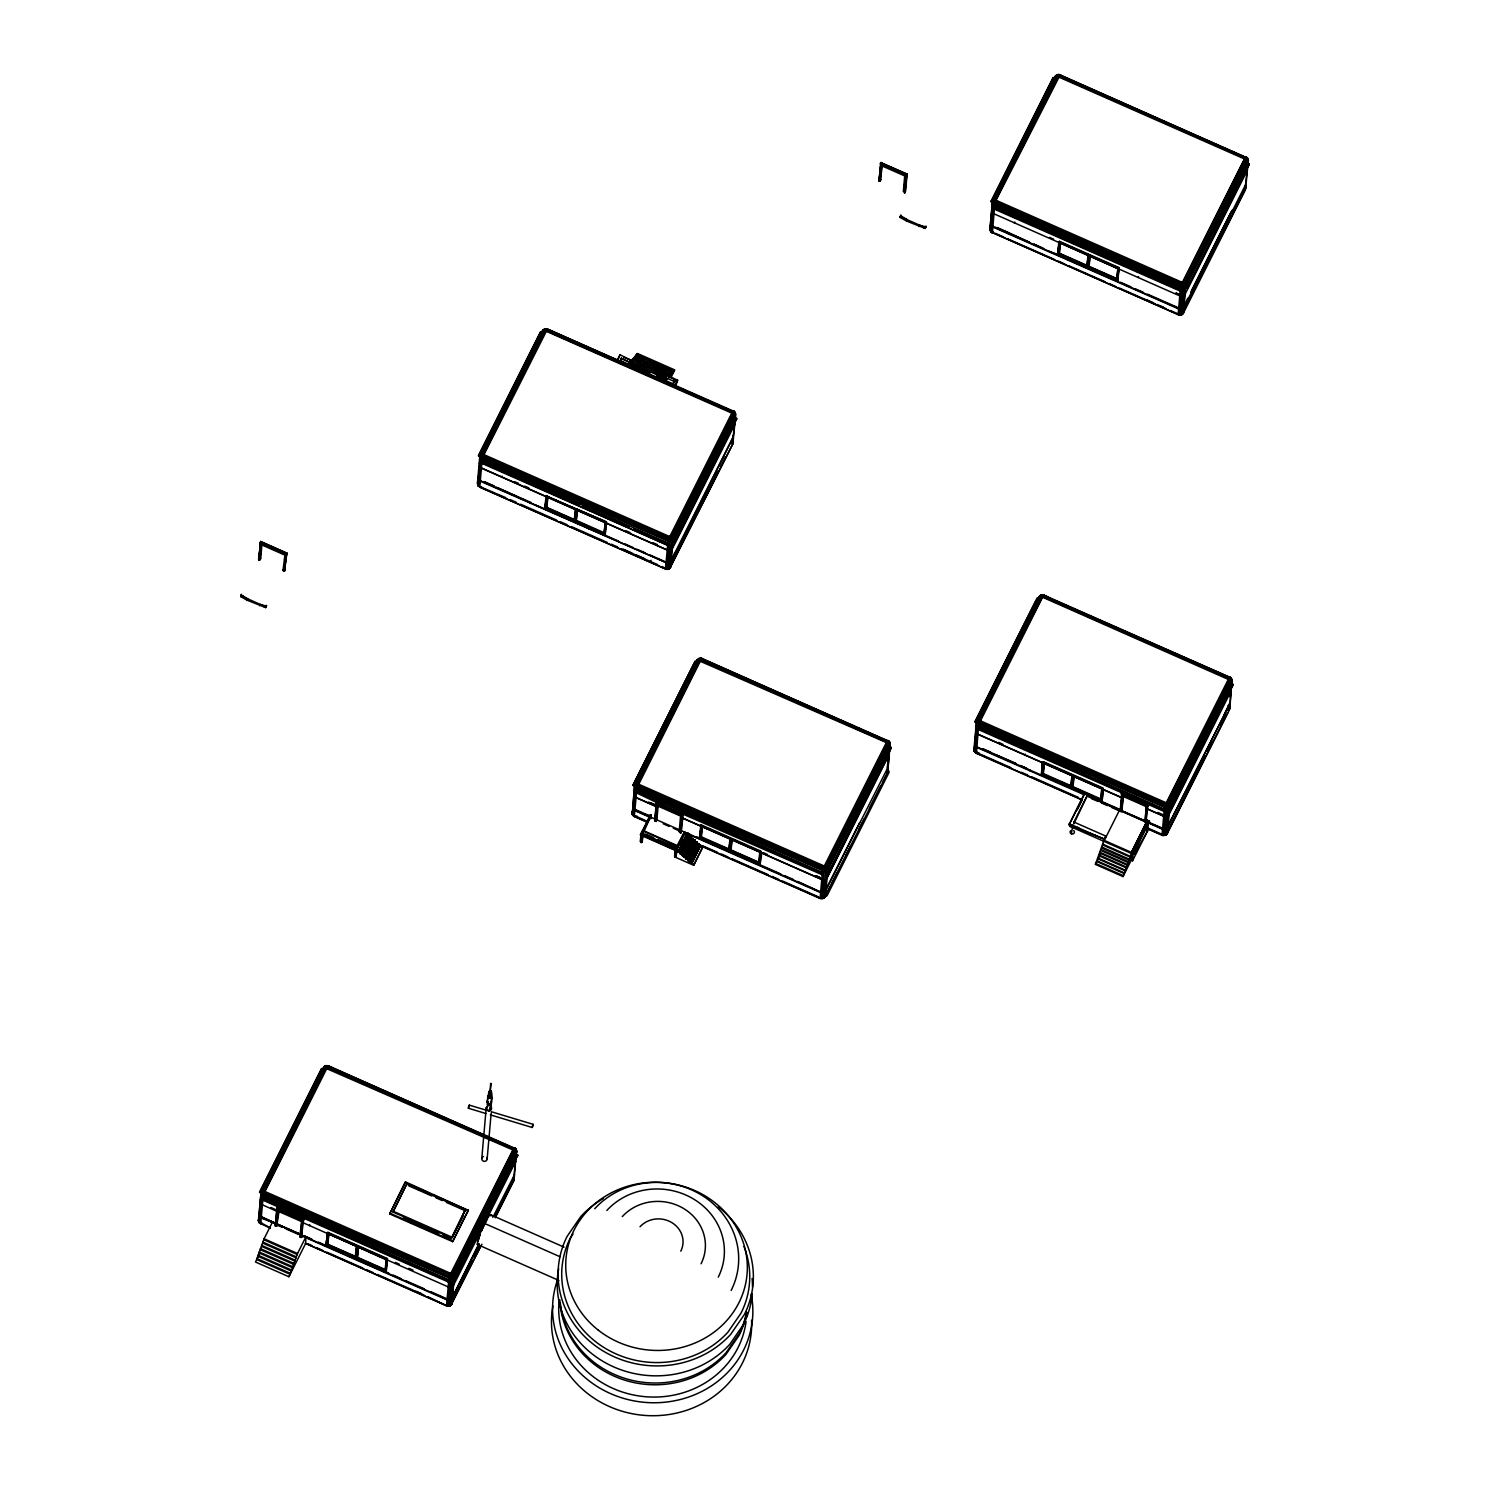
<?xml version="1.0" encoding="UTF-8"?>
<svg xmlns="http://www.w3.org/2000/svg" width="1490" height="1490" viewBox="0 0 1490 1490"><rect width="100%" height="100%" fill="white"/><g stroke="black" fill="none" stroke-linecap="round" stroke-linejoin="round"><path stroke-width="1.5" d="M698.94 843.843L694.806 841.962L694.88 840.192L685.754 858.743L694.992 840.453M690.373 862.189L692.273 863.883M326.925 1245.137L325.863 1245.342L327.912 1232.342L387.381 1258.566L386.189 1271.938L385.407 1270.933M386.413 1259.46L387.381 1258.566M605.182 535.115L544.949 508.667L545.973 495.984L606.374 521.742L605.182 535.115L604.418 534.091M604.549 534.854L606.374 521.742M759.937 852.075C764.91 851.125 755.281 882.285 761.018 851.87L700.579 825.33L701.399 826.186M1058.496 254.119L1057.434 254.324L1058.44 253.207M1100.905 800.279C1101.743 805.196 1105.263 786.199 1101.911 788.806M690.317 834.605L687.616 832.929L678.453 851.014L687.225 833.115L687.263 834.624M678.844 850.865L678.639 852.019L687.821 832.966L678.453 851.908L687.523 834.735M680.856 853.826L680.371 852.336L689.497 835.35M694.88 840.192L686.015 858.687L695.085 841.179L686.368 858.65L695.011 840.248L691.006 838.591L691.099 836.821L682.066 854.589L691.36 837.101M682.737 855.484L680.483 853.304L689.2 835.983L680.073 852.783L689.442 835.275L689.106 836.896L693.278 838.721L684.469 856.974L693.222 839.54M697.003 842.912L687.672 860.456L697.059 842.055L688.063 860.121L683.966 856.657L693.055 839.392L684.469 856.974L686.555 858.873M696.668 841.869L687.505 860.084L689.833 861.257L698.68 843.564L690.224 861.239L698.866 843.657L690.112 862.356L698.885 844.551L690 861.425M700.747 845.351L691.602 863.921L700.617 845.482M261.774 1223.886L260.75 1223.681L263.134 1196.433L264.978 1191.516L326.943 1068.218C328.787 1065.387 324.913 1065.108 328.62 1066.132L328.433 1068.255M695.104 841.217L686.238 858.966L686.406 857.681L684.245 856.713L688.119 859.32L696.892 842.129L696.687 843.657L820.394 898.321L824.007 898.246L887.556 772.956L890.07 742.839C883.682 743.249 891.318 738.705 886.14 742.448L697.301 659.995L634.665 784.038L632.263 814.509L647.759 821.586M701.157 658.17C699.145 658.096 702.293 657.984 700.579 660.61L636.975 787.837L634.293 816.595L647.126 822.219M992.34 232.962L994.705 205.434L996.531 200.498L992.526 201.914L994.705 205.434L1180.508 287.384L1183.6 287.533L1185.891 285.614L1247.987 162.093C1243.014 160.1 1245.975 154.494 1248.341 160.175L1245.603 189.342L1183.358 313.198L1179.112 315.191L1182.334 282.448L1244.318 159.151C1249.253 158.797 1249.197 161.926 1244.187 158.815L1058.645 77.014L1059.185 74.556L1057.174 74.686L1054.957 76.567L992.712 200.405L989.975 229.572C989.714 231.825 995.19 233.483 991.409 232.142L993.923 204.391L1060.172 74.854L1058.161 74.5L1058.515 77.201L1054.957 76.567L993.625 199.679M459.05 1288.03L450.781 1304.476L451.936 1303.862L454.32 1276.613L450.893 1273.242L447.559 1306.209L448.62 1305.985L450.781 1273.466L512.746 1150.168C516.173 1148.157 514.665 1147.021 512.616 1149.833L323.777 1067.38L261.141 1191.423L258.403 1220.571C257.807 1222.973 263.972 1224.203 259.856 1223.141L262.24 1195.911L265.09 1191.292L263.171 1190.789L261.141 1191.423L258.645 1221.539L270.361 1227.853M548.115 330.054L546.588 328.731L734.272 411.482L731.851 413.103L669.774 536.624L666.552 569.366L668.563 569.236L671.04 541.708L669.774 536.624L484.008 454.655L479.836 455.512L477.396 483.747L479.407 485.423M687.914 838.963L679.924 853.342L682.29 855.316L691.155 837.697L682.271 855.539L691.211 837.734L682.569 855.279L680.464 852.373L679.999 853.416L689.423 836.169M680.52 833.059L682.01 814.751L681.079 832.798M905.417 191.595L907.205 174.2L880.851 162.559L880.702 164.477L906.758 175.094L904.672 192.918M1120.163 811.268L1121.635 794.021L1147.207 806.258L1147.822 804.302L1145.996 822.573M1228.282 710.432L1229.511 709.687L1232.025 679.57L1230.535 677.577L1228.356 679.291L1166.26 802.812L1163.038 835.555L1166.093 834.698L1168.477 807.45L1166.26 802.812L980.495 720.843L1042.534 597.341L1044.099 595.199L1044.006 596.82L1044.676 595.46L1053.057 599.967M261.868 545.321L260.694 558.675L258.906 559.83L260.638 541.503L286.881 553.125L284.422 570.949L283.007 570.447L285.167 553.293L284.59 559.961M258.906 559.905L260.34 542.397L260.154 543.422L260.731 542.49L285.745 553.572L284.199 570.949M260.117 1217.088L258.403 1220.571L260.303 1221.763M258.515 1220.962L258.44 1219.602M512.616 1149.833L516.285 1150.466L516.415 1153.111L454.32 1276.613L451.004 1278.737L263.134 1196.433L261.029 1194.291L261.309 1191.069M277.904 1208.129L276.674 1209.601L277.904 1208.129L303.625 1219.639L301.371 1237.426L302.545 1220.087L302.191 1220.98L300.943 1237.445L299.751 1236.942L301.911 1219.788M276.619 1209.414L302.172 1221.092L302.992 1219.193M479.296 484.939L477.452 482.76L479.11 480.246M669.587 537.611L483.114 455.269L545.452 330.426L732.689 412.618L670.798 536.921C667.539 537.667 673.07 536.028 673.331 539.79L669.885 568.286L732.857 443.871L735.762 414.35L731.851 413.103C736.917 411.631 736.749 416.921 731.851 413.103L734.663 412.041L735.408 416.269L673.331 539.79L669.997 541.913L482.127 459.609L480.022 457.467L480.004 455.139M491.141 1083.472L490.117 1091.872L490.62 1083.398M513.063 1180.303C516.751 1172.295 510.101 1183.842 514.031 1180.341L515.745 1159.313M516.285 1150.466L453.91 1275.608L451.917 1277.303L449.198 1277.154L262.035 1194.123L261.719 1190.845L323.777 1067.38M632.393 813.931L631.965 812.218L632.598 814.751M889.958 742.486L889.94 745.726L827.844 869.229L824.529 871.352L636.658 789.048C632.598 787.502 634.665 782.082 638.744 784.224L824.287 866.025L827.285 870.048L824.417 897.744L823.244 897.427L825.46 896.477L827.844 869.229L825.33 866.379L824.287 866.025L823.467 871.315L821.083 898.544L822.107 898.88L823.188 898.396L825.572 871.166L824.305 866.081L886.382 742.56L889.195 741.48L890.07 742.839M641.929 841.999C639.396 834.419 641.426 851.926 642.73 835.071C639.322 835.834 642.097 833.096 642.395 832.947M642.339 833.636L642.6 830.601L676.274 845.985L676.032 848.741M658.263 804.283L656.904 819.872L656.103 821.456L654.818 819.928M642.805 793.965L657.556 800.465L656.066 803.892L654.929 820.99M656.103 803.818L657.351 802.831L683.146 814.527L681.265 831.718M656.196 820.171L655.097 821.102L656.885 804.041M676.441 856.061L674.877 857.048L675.678 855.465M732.056 443.461L733.173 442.958L733.061 435.229M735.278 413.624L672.903 538.765L670.016 540.628L482.462 458.399C478.998 457.113 480.432 451.898 484.082 454.45L547.5 329.011L733.918 412.004L545.843 329.513L544.129 330.668L482.164 453.947L483.207 456.629L669.941 538.691L671.655 537.536L733.62 414.239C730.454 409.005 735.054 415.263 735.222 418.392L736.693 419.025L674.616 542.546L673.145 541.894L735.296 417.591L736.693 419.025M881.503 162.689L880.255 163.695L881.13 162.578L878.914 180.718L880.236 181.314L882.21 166.377M905.939 175.038L880.367 163.975M887.258 772.695L887.183 769.212M887.686 770.088L887.388 773.329M886.14 742.448L889.809 743.082L889.847 745.279L827.769 868.782L824.547 870.831L636.751 788.545C630.382 785.36 643.196 782.269 634.665 784.038M1182.091 282.336L1180.508 287.384L1178.124 314.613C1179.559 315.191 1179.763 313.068 1181.216 314.781L1183.6 287.533L1182.334 282.411L996.773 200.61L996.27 201.504L995.655 199.958L1058.533 76.083L1245.081 158.257L1182.427 283.454L996.27 201.504C997.816 199.287 992.079 198.878 992.396 201.336L990.012 228.585L992.079 232.403L1178.441 314.707L1179.056 313.552M991.856 230.764C989.621 230.633 990.161 227.02 991.688 226.07M990.776 231.732L993.085 204.167L996.531 200.498L993.01 200.666L992.526 201.914M978.26 729.988L976.416 753.363L973.994 750.308L974.832 747.086M974.982 750.923L974.274 748.073L975.242 749.582M976.453 722.874L975.037 721.458L1037.133 597.937L1038.604 598.589L1039.778 596L1232.118 681.098L1169.818 805.96L1166.502 808.083L978.613 725.779C972.374 715.74 984.853 719.931 977.757 729.262L1163.56 811.212L1164.23 809.852L1147.151 802.309L1146.387 804.451L1140.241 802.551L1140.912 801.192M980.699 720.955L980.197 721.868L979.582 720.322L1042.441 596.447L1228.598 678.378L1229.213 679.924L1166.353 803.799L980.197 721.868L980.476 720.825L976.49 721.328L978.725 725.276L1166.521 807.561L1169.725 805.513L1231.802 682.01C1225.674 679.179 1232.081 678.825 1230.535 677.577L1043.987 595.181M1121.765 794.002L1122.38 793.127M1244.634 189.286C1245.64 183.549 1247.335 188.653 1243.535 190.087M1229.883 707.787C1226.94 711.754 1231.988 707.117 1228.43 705.217M1232.025 679.57L1228.356 679.291L1231.783 679.812L1232.118 681.098M356.613 1257.337L386.338 1270.448L386.283 1271.883M605.406 534.817L544.856 508.388M1116.979 279.915L1117.854 280.865L1117.91 279.431L1088.166 266.319M545.936 496.114L546.849 496.934M691.397 837.026L682.364 854.422L680.017 852.522L680.707 853.528L689.311 836.058L680.055 853.658L684.618 845.445M688.399 860.587L696.985 842.874M690.224 862.319L691.882 863.101M688.361 860.121L690.112 862.356L698.903 844.588M685.326 833.525L689.311 835.387L680.353 853.807L689.386 835.238L680.334 853.23M689.181 836.076L691.155 836.952L681.824 854.981L684.543 856.173L680.688 853.9M680.371 853.863L682.364 854.068L682.364 855.539L691.248 838.702M693.111 838.572L684.506 856.229L682.122 855.465L684.376 856.34L692.887 838.479L692.906 840.267L696.836 842.018M686.238 858.24L692.049 863.548M686.033 858.743L685.698 857.588L688.343 859.488L686.126 858.37M688.324 859.376L687.71 860.475L696.836 842.763L687.952 860.438L687.598 859.264L690.187 861.034M676.982 850.12L675.994 857.495L693.688 865.299L702.442 847.885L700.486 847.028L700.617 845.389L691.77 862.989L689.926 861.611L698.736 844.439L689.926 861.909L689.479 861.015L689.833 862.244L698.847 844.513M680.464 853.696L680.315 852.932M695.178 840.397L686.071 857.905L684.115 856.247M689.833 862.244L689.479 861.09M690 862.095L689.851 860.81L689.963 862.244M687.225 833.115L678.9 850.753M678.602 851.498L687.356 834.326L678.062 851.554L680.762 852.746L677.987 851.74L680.651 852.913M682.308 855.521L691.286 836.914M693.055 839.392L683.985 857.141L693.222 838.646M691.863 863.902L692.031 862.71L689.46 862.021M694.768 840.174L686.052 857.979L684.692 857.141M690 861.816L698.81 843.619M240.672 596.559L241.417 594.417L240.672 596.559L247.042 600.191L265.742 607.622L266.505 605.48L265.742 607.622M258.589 559.663L260.787 541.522M259.912 560.259L261.272 544.688L284.367 554.876M284.422 570.949L286.248 552.697L284.813 570.838M286.881 553.125L283.994 570.894M262.072 1190.696L323.106 1069.243L321.635 1068.591L259.558 1192.093L260.955 1193.527M259.204 1222.75L261.514 1195.166L264.978 1191.516L450.762 1273.41L453.761 1277.433L451.377 1304.681L448.956 1304.365M261.402 1200.214L260.415 1199.785M259.297 1212.506L261.234 1218.038L272.316 1222.377L264.084 1238.786L256.634 1259.534L290.066 1274.267L288.911 1276.744L255.479 1261.993L259.521 1253.947M262.259 1199.916L263.004 1197.774L448.825 1279.724L448.062 1281.866L262.259 1199.916L262.948 1198.556M261.476 1217.572L300.328 1234.372L276.879 1224.389M275.184 1225.786L277.047 1209.005M275.482 1226.307L276.805 1208.912M275.669 1226.326L277.717 1208.055M277.382 1207.403L278.146 1205.261L277.382 1207.403L283.771 1211.035M275.706 1225.804L276.693 1226.251L278.015 1211.184L301.11 1221.372M270.957 1207.477L279.04 1211.202L276.693 1226.251M290.066 1274.267L297.516 1253.537L305.767 1237.128L305.785 1243.182L288.911 1276.744M300.961 1230.666L301.706 1222.135M302.47 1218.466L303.215 1216.324L302.47 1218.466L296.324 1216.566L296.994 1215.207M301.166 1237.464L302.545 1220.105L301.706 1237.203M260.526 1190.827L321.635 1068.591M323.106 1069.243L324.969 1066.076L327.055 1067.995L328.601 1065.853L514.925 1148.846M309.752 1224.743L309.305 1225.655M327.409 1232.64L326.18 1245.584L327.279 1232.621L387.456 1259.162M326.478 1245.528L327.912 1232.342M326.85 1245.249L327.949 1233.459L386.692 1259.925M327.893 1244.243L328.862 1233.18L327.428 1245.156L327.893 1244.243L355.663 1256.48L355.197 1257.392L356.613 1245.435L355.663 1256.48M357.563 1257.355L358.55 1246.255L357.116 1258.268L357.563 1257.355L385.444 1269.648L384.997 1270.56L386.413 1258.547L385.556 1271.678M389.691 1213.922L405.466 1181.868L468.344 1210.439L452.643 1241.691L389.691 1213.922L405.466 1181.868M385.798 1271.901L386.841 1259.907M386.059 1271.976L387.288 1259.031M446.367 1202.393L465.159 1210.699L451.507 1237.836L393.025 1212.041L406.733 1184.084L465.234 1209.88L452.42 1236.719M406.733 1184.084L393.025 1212.041M479.966 456.704L478.551 455.269L540.646 331.749L542.118 332.4L480.022 455.921L482.015 460.931L667.818 542.882L667.054 545.023L481.251 463.073L482.015 460.931M477.731 485.051L480.73 454.003M505.892 497.716L478.197 485.908L480.506 458.343L484.082 454.45L482.127 459.609L479.78 487.137L665.676 569.106L668.563 569.236M479.78 487.137L666.589 569.385L665.546 568.789L667.93 541.559L669.532 536.512M481.81 487.211L480.749 487.156M502.186 476.204L501.739 477.098M465.234 1209.88L451.451 1238.656L443.089 1234.968M428.17 1296.877L447.596 1306.209L446.553 1305.631L448.937 1278.383L450.539 1273.354M448.639 1286L448.192 1286.913L303.438 1222.899M452.643 1241.691L468.419 1209.619M448.416 1305.985L449.663 1305.78L452.047 1278.55L450.781 1273.466L452.979 1278.103L450.595 1305.333L449.161 1305.836L450.595 1305.333M455.623 1279.389L454.208 1277.954L516.285 1154.433L517.775 1155.085L455.623 1279.389L454.133 1278.737L457.244 1272.553M478.476 456.052L540.646 331.749M546.495 329.011L546.048 331.153L543.291 329.812L542.043 333.183L540.572 332.531M481.792 1158.419L486.206 1107.927M488.459 1101.631L486.653 1109.808L489.111 1110.888L491.085 1106.977L491.905 1097.404L488.217 1095.783L487.044 1102.656L490.732 1104.295L490.918 1102.712M489.446 1090.997C489.223 1108.448 486.355 1087.607 491.309 1091.127C494.606 1104.667 483.486 1093.902 491.905 1097.404L490.732 1104.295M489.167 1098.13L491.309 1091.127M489.111 1110.888L491.57 1101.445M490.955 1092.487L491.216 1098.763L487.528 1097.124L488.627 1097.199M487.118 1159.35L491.16 1113.049M545.061 508.723L546.271 495.798M546.402 495.798L545.079 509.245M545.601 508.611L546.904 495.5M545.843 508.425L546.718 499.131M546.886 507.401L547.854 496.356L546.439 508.314L546.886 507.401L574.656 519.656L575.624 508.593L574.19 520.55M484.548 1224.221L484.623 1223.476A16.371 2.142 -66.2 0 1 490.862 1214.853L564.077 1247.149M515.279 1148.324L514.236 1147.747L514.311 1149.423L515 1148.064M514.851 1162.982L515.242 1158.438M472.758 1241.673L516.229 1155.216L516.322 1152.664L512.821 1149.963L515.968 1149.032L516.546 1150.224L512.858 1149.945L516.732 1152.161M513.435 1180.955L516.657 1150.802M577.543 509.412L576.109 521.425L577.543 509.412L605.424 521.705L603.99 533.718L605.424 521.705M618.257 359.109L620.026 354.806L630.81 360.096L629.674 362.349L621.311 358.662M604.791 535.059L605.834 523.083M605.052 535.134L606.281 522.208M629.674 362.349L621.349 358.14L621.107 360.934L628.743 364.305L629.73 360.431M623.639 357.339L630.81 360.096M628.743 364.305L628.948 362.033M665.918 377.063L630.587 361.493L630.493 362.517L631.63 360.245L666.961 375.834M631.63 360.245L631.536 361.269L632.673 359.015L670.09 375.499L669.997 376.523L671.133 374.269L633.734 357.768L632.598 360.04L632.673 359.015M639.862 361.548L633.734 357.768M673.219 371.792L672.083 374.046L672.176 373.022L634.777 356.538L634.684 357.563L635.82 355.291L673.219 371.792L673.126 372.817M644.053 359.984L635.727 356.315L635.82 355.291M636.863 354.061L674.225 371.085L636.863 354.061L635.727 356.315M665.658 377.678L666.794 375.424L665.658 377.678L674.02 381.365L673.778 384.178L666.142 380.807L666.403 376.616M634.479 786.143L633.082 784.708L695.159 661.206L696.65 661.858L634.554 785.36L633.082 784.708M669.029 376.747L668.954 377.771L670.09 375.499M632.263 814.509L634.833 783.684M634.032 816.017L632.654 815.03L635.038 787.782L638.502 784.131L638.223 785.137L824.64 867.012L887.407 742.542L700.486 659.716L637.627 783.591L638.223 785.137L638.744 784.224M654.408 367.956L671.04 375.294L671.133 374.269M656.811 802.607L635.783 792.531L636.547 790.389L822.35 872.339L821.586 874.481L681.899 813.67L682.569 812.311M636.36 796.666L635.913 797.578L656.271 806.556L635.913 797.429M637.385 816.352L635.299 816.501M675.827 384.513L677.615 380.192L663.758 373.785M675.957 387.214L676.832 380.378M640.439 835.015L650.627 814.658L640.439 835.015L676.572 850.939M640.29 841.496L641.054 833.748M640.607 841.925L641.259 833.581M640.849 842.074L641.519 833.469M641.11 842.148L641.706 835.406M667.054 545.023L481.326 462.291M641.389 842.167L641.985 835.406M642.358 833.208L642.562 830.731M641.668 842.111L642.264 835.35M642.916 833.73L642.861 831.271M667.632 549.158L667.185 550.071L606.244 523.195M642.283 841.608L642.916 834.083M667.315 568.621L669.774 536.624L671.971 541.261L669.587 568.51L668.395 569.255M670.239 568.174L672.754 540.609L669.774 536.624M649.286 817.433C652.955 819.463 647.293 816.799 650.627 814.658M674.616 542.546L736.768 418.243M651.354 814.974L643.326 832.891M654.632 820.487L656.829 802.682M656.103 821.456L657.462 805.867L680.558 816.054L679.198 831.644L680.185 832.072M674.523 856.433L675.752 848.872L675.1 857.178M674.709 856.88L675.529 848.983L684.301 831.96L687.151 833.171M676.646 850.492L675.343 857.253L675.193 849.337M675.603 857.271L675.92 850.622M643.475 830.656L676.628 845.277L676.423 847.624L657.854 839.447M680.781 821.158L681.172 816.706M678.49 851.498L640.495 834.4M680.315 833.04L681.936 814.769L680.725 833.022M682.42 815.719L682.42 814.192M695.159 661.206L633.008 785.509M696.575 662.64L696.91 660.182M684.171 857.141L684.078 855.912M693.688 865.299L702.516 847.177L700.617 846.134M733.844 426.14L734.253 421.596M734.943 420.199L732.465 444.057M696.836 836.933L759.583 864.591L760.906 851.181L701.436 824.957L699.481 838.125L700.449 837.753M700.803 825.236L699.499 837.604M700.002 838.144L701.082 825.311M701.436 824.957L700.263 837.976L759.937 864.256L700.17 837.287L728.014 849.021M701.418 836.859L702.386 825.795L700.952 837.771L701.418 836.859L729.187 849.095L728.722 850.008L730.156 838.05L729.187 849.095M731.087 849.971L732.074 838.87L730.64 850.883L731.087 849.971L758.969 862.263L758.522 863.176L759.937 851.163L759.453 864.572M759.192 864.423L760.105 852.522M879.063 180.867L880.851 162.559M879.249 180.979L880.702 164.477M880.236 181.314L881.614 165.744L904.709 175.932L903.35 191.502L904.337 191.949M821.307 898.042L820.096 898.526L822.461 870.998L824.063 865.969M797.727 881.428L820.804 892.138L687.598 833.413M824.007 898.246L826.503 870.719L824.305 866.081L821.847 898.079M829.744 867.236L827.658 871.352L829.148 872.004L891.299 747.701L888.506 743.696M900.09 217.372L900.835 215.231L900.09 217.372L906.479 221.004L925.16 228.436L925.923 226.294L925.16 228.436M904.337 187.703L905.119 178.8M904.467 192.918L905.995 175.448L907.28 174.293L880.739 162.671M905.231 192.657L906.386 175.671M887.388 766.94L887.984 760.124M888.971 748.781L889.493 741.648M829.148 872.004L891.299 747.701M992.526 202.528L991.129 201.094L1053.207 77.573L1054.678 78.225M992.955 209.364L991.986 208.768M993.83 208.898L994.575 206.756L1180.378 288.706L1179.633 290.848L993.83 208.898L994.519 207.538M993.327 232.868L992.321 232.57L1178.441 314.707M1007.296 233.409L1008.674 232.663L1029.739 242.423L996.959 227.765M1014.765 222.029L1014.299 222.923M975.13 751.612L973.901 749.936L976.49 721.328M974.218 751.239L976.807 720.415M976.937 751.686L974.628 751.761L977.012 724.513L980.457 720.862L976.285 722.687M975.894 751.593L975.615 752.878L977.719 725.257L980.457 720.862L976.509 723.637M977.757 729.262L978.502 727.12L1164.305 809.07L1163.56 811.212M979.34 753.195L977.254 753.232M991.055 201.876L1053.207 77.573M1057.527 254.492L1059.483 241.324L1118.953 267.567L1117.761 280.94L1057.434 254.324M1057.751 254.567L1058.85 241.622L1119.046 268.256L1117.984 268.461M1057.9 254.548L1059.111 241.678M1058.31 254.343L1059.483 241.324M1059.465 253.226L1060.433 242.181L1058.999 254.138L1059.465 253.226L1087.216 265.481L1088.184 254.417L1086.769 266.375M1025.25 754.089L1024.785 755.002M1041.547 774.912L1043.391 761.688L1102.879 787.912L1101.855 801.117L1042.125 774.018L1041.547 774.912L1042.646 762.005L1102.973 788.601M1041.678 774.93L1042.758 761.967M1041.957 774.875L1043.391 761.688M1043.373 773.589L1044.341 762.526L1042.926 774.502L1043.373 773.589L1071.142 785.845L1070.695 786.739L1072.111 774.781L1071.142 785.845M1089.134 266.338L1090.103 255.237L1088.687 267.25L1089.134 266.338L1117.016 278.649L1116.569 279.543L1117.984 267.529L1116.96 280.362M1131.208 860.196L1132.549 860.792L1133.331 851.833L1132.027 851.256L1131.208 860.289L1123.013 876.567L1095.429 864.405L1104.407 839.075L1069.056 824.845L1084.832 792.587M1117.221 280.791L1118.04 268.852M1073.061 786.701L1074.029 775.601L1072.614 787.614L1073.061 786.701L1100.942 798.994L1100.477 799.907L1101.911 787.893L1101.035 801.024M1117.5 280.94L1118.692 268.796M1123.013 876.567L1131.785 853.64L1069.969 826.373L1070.137 824.492L1072.595 825.572M1071.347 833.841L1072.837 825.441M1073.936 822.052L1073.768 823.914L1088.035 793.984L1073.936 822.052L1105.71 836.058L1105.543 837.92M1078.388 828.962L1104.407 839.075M1078.779 827.769L1074.644 826.484M1138.528 276.6L1138.062 277.512M1101.278 801.247L1102.47 789.216L977.868 734.309M1104.071 839.764L1105.71 836.058M1121.299 793.388L1122.063 791.246L1121.299 793.388L1127.688 797.02M1120.312 811.417L1122.305 794.114L1120.499 811.435M1121.43 804.153L1120.797 811.491L1111.503 807.394M1122.119 795.362L1121.914 797.671L977.887 734.16M1121.486 811.864L1123.106 795.79L1122.883 798.268M1123.441 796.927L1121.728 811.38L1128.843 814.471M1178.571 309.529L1178.888 308.002L1147.598 294.201M1176.094 293.008L1180.21 294.983L1176.038 293.158M1131.655 851.926L1147.393 820.189L1149.423 821.623L1133.741 852.839L1131.692 851.945L1147.337 820.711L1149.423 821.623M1179.782 313.701L1180.08 315.247L1182.334 282.448L1185.332 286.434L1182.948 313.682L1179.354 314.427L1170.283 310.516M1133.741 852.839L1149.479 821.12M1180.322 313.533L1182.054 314.632L1184.55 287.086L1182.334 282.448M1184.159 293.698L1185.146 294.126L1247.242 170.456M1188.815 281.554L1185.705 287.719L1187.176 288.371L1249.328 164.068L1247.856 163.416L1185.779 286.937L1187.251 287.589M1144.581 822.052L1146.741 804.898M1120.89 810.411L1162.815 828.365L1162.554 829.297L1087.495 795.679M1157.954 812.46L1164.137 815.198L1163.671 816.259L1145.978 808.455L1146.201 805.978L1147.132 806.034L1145.773 822.554M1145.587 818.252L1146.555 807.133M1146.89 823.597L1147.095 821.214L1149.181 822.126M1147.188 822.554L1147.393 820.189M1147.449 827.62L1146.294 830.247L1147.654 830.843L1148.436 821.81L1144.935 830.079M1164.435 833.711L1166.856 834.028L1169.24 806.798L1166.242 802.756L1167.527 807.897L1164.901 835.424L1167.434 833.208L1169.818 805.96L1166.372 802.589L1164.118 835.331L1163.075 835.555L1162.032 834.977L1164.416 807.729L1166.018 802.7M1169.631 808.083L1171.103 808.735L1233.254 684.432L1231.783 683.78L1169.706 807.301L1171.177 807.952M1246.497 157.828L1060.061 74.835M1246.422 171.965L1246.813 167.42M1247.316 168.296L1245.007 189.956L1181.384 314.52M1187.176 288.371L1249.328 164.068M1228.114 679.179L1229.734 677.112L1230.423 678.192M1229.939 696.854L1230.535 690.056M1167.471 826.82L1230.051 703.522L1167.434 827.341L1171.624 818.587M1228.356 710.302L1229.827 708.756L1231.932 679.216M1171.103 808.735L1233.254 684.432M683.891 856.154L692.887 838.479M696.724 841.869L688.007 859.153M691.397 862.654L689.609 862.114L689.87 860.773M447 1300.546L447.112 1299.429M665.993 563.704L666.309 562.177L649.621 554.82M1162.479 829.893L1162.591 828.775L1145.81 821.381M285.726 554.019L286.508 554.243M681.824 815.831L656.233 804.097L681.619 815.775L682.625 813.987M675.343 857.253L676.181 850.641M485.926 1113.533L468.326 1108.225L468.735 1106.437L469.257 1105.096L486.913 1110.404M469.294 1105.207L468.419 1108.132M450.595 1274.434L264.121 1192.093L326.459 1067.268L513.696 1149.46L451.805 1273.764L450.595 1274.434L450.762 1273.41M1182.166 283.435L1182.445 282.225L1185.891 285.614L1183.507 312.844L1182.352 313.459L1187.511 303.178M1166.093 803.781L1166.242 802.756M688.101 860.531L689.497 860.959M1164.118 835.331L1165.143 835.126M478.048 1241.654L478.402 1239.773A14.36 1.881 -66.2 0 1 480.153 1234.297A14.267 1.863 -66.2 0 0 478.402 1239.773M656.382 804.507L682.234 815.701M824.119 867.05L824.305 866.081M684.152 857.067L692.98 839.447M1044.099 595.199C1042.05 595.553 1042.497 598.44 1038.884 596.913L976.639 720.769M1146.294 830.247L1147.356 826.112M259.912 542.826L260.303 542.509M261.16 541.634L260.415 543.291L285.633 554.653M1121.504 794.245L1147.673 805.494M682.122 854.906L691.155 837.697M824.119 897.949L823.188 898.396M544.521 329.141L546.048 331.153C547.407 326.366 543.366 330.538 544.763 328.862M700.281 658.412C697.19 659.195 704.081 660.424 701.026 658.45M1042.236 595.143C1043.056 595.05 1040.597 594.063 1042.534 597.341L1043.168 596.596L1042.776 597.453M327.502 1065.834L328.62 1066.132M732.652 439.755L732.857 443.871L669.774 567.634L718.348 470.989M1229.157 705.943L1228.952 710.246M532.582 1125.676L533.122 1124.335L491.309 1111.726M532.731 1126.142L532.209 1127.483L490.34 1114.855M700.468 825.572L760.962 852.094M479.836 455.512L480.301 454.226M478.774 483.263L478.197 485.908M259.651 1222.266L258.757 1218.671L260.322 1221.279M258.85 1219.099L259.074 1222.135M275.24 1225.004L275.762 1223.905M516.62 1151.751L454.245 1276.166L451.023 1278.215L263.227 1195.93L261.011 1191.981L265.201 1191.609M632.077 812.627L632.3 811.342M693.763 864.61L691.751 863.362M991.893 230.261L990.329 227.653L991.316 229.218M977.216 720.192L977.086 722.706L978.949 724.587L1166.521 806.816L1169.408 804.954L1231.466 681.489L1231.15 678.211M975 750.234L974.348 748.446M974.702 748.93L974.572 751.482M1247.987 162.093L1248.192 160.734M325.863 1245.23L326.869 1244.225L354.49 1256.405M687.598 859.451L687.914 860.587L688.343 859.488M480.022 457.467L484.213 454.785M261.029 1194.291L264.978 1191.516L260.787 1193.341M634.554 786.906L638.502 784.131L635.764 788.527L633.38 815.756L635.113 816.017M514.162 1177.473L513.566 1178.404M996.531 200.498L992.582 203.292L990.198 230.522L991.074 231.9M1229.641 706.819L1228.412 708.271M1166.093 834.698L1164.23 833.897M326.664 1065.518L327.055 1067.995C321.877 1067.231 325.695 1064.102 327.055 1067.995L327.67 1067.25L327.297 1068.107M302.414 1220.273L276.991 1209.694M1147.896 806.742L1122.063 794.729M513.1 1179.596L514.385 1178.441M1245.957 187.423L1244.671 188.597M479.78 456.499L483.971 454.674L481.233 459.069L479.128 486.709M545.936 331.376L546.662 330.408L542.379 330.743M700.822 660.722L701.194 659.865L700.579 660.61C693.446 656.792 703.522 662.361 699.127 658.319M1058.869 77.089L1059.241 76.232L1058.626 76.977C1054.287 75.804 1056.112 74.034 1058.626 76.977L1057.081 74.966L1058.328 74.798M542.937 329.942L543.962 329.234L546.048 331.153M1039.424 596.112L1040.448 595.423L1042.534 597.341L1041.082 595.05M670.798 567.355L670.425 567.522M733.173 442.958L733.378 441.599L732.093 442.772M887.705 772.397L890.182 743.417M823.523 896.999L825.46 896.477L824.417 897.744M1182.427 313.347L1183.507 312.844L1182.464 314.111M513.864 1180.713L495.239 1217.758M1229.343 710.06L1167.266 833.562C1163.709 834.456 1169.035 832.444 1166.726 834.344M260.508 541.503L286.955 553.33M1162.051 835.257L1162.982 833.916M258.515 558.825L260.694 558.675M242.144 597.211L242.814 595.851L241.343 595.199M247.042 600.191L247.731 598.831L242.814 595.851M259.595 605.722L260.266 604.363L266.431 606.262M286.322 553.908L286.62 552.902M264.27 606.97L264.959 605.611M283.007 570.447L283.808 568.863M480.153 454.58L542.77 330.556M481.251 463.073L481.94 461.714M480.506 480.227L480.246 481.196L666.272 562.68L480.283 480.674M502.354 472.386L503.043 471.026M530.85 503.508L531.111 502.558L496.002 487.062M527.441 483.449L528.112 482.089L488.273 464.508M529.881 502.558L498.126 487.994M535.785 505.166L618.35 541.019M617.177 360.468L620.026 354.806M605.368 534.947L544.893 508.276L545.861 507.382M619.281 362.275L621.349 358.14M629.73 361.828L630.866 359.574M630.587 361.493L629.451 363.746L650.217 372.91M633.641 358.792L634.777 356.538M634.833 358.55L637.385 353.465L674.802 369.948L671.245 377.026M588.867 529.099L589.146 528.149M666.142 380.807L666.943 379.224L629.544 362.722M671.04 375.294L672.176 373.022M671.953 385.5L674.02 381.365M674.765 385.873L677.615 380.192M261.625 1216.846L300.589 1234.856L299.807 1236.439L300.794 1236.868M276.693 1209.023L277.382 1207.999M278.853 1208.055L279.543 1206.695M624.887 526.417L625.558 525.057M300.999 1217.814L301.688 1216.455M302.917 1220.291L303.178 1219.286M302.694 1220.236L303.513 1219.509M303.252 1220.738L303.681 1219.733M649.975 537.48L650.646 536.121M650.199 562.028L651.056 560.296M310.888 1239.401L304.63 1236.085M311.112 1238.935L311.894 1239.829L310.777 1239.345M733.993 411.221L733.304 412.581L733.397 410.961L732.577 411.557M735.315 415.822L673.238 539.324L670.016 541.373L482.22 459.088L479.966 456.089M675.119 552.418L670.984 560.65L733.08 437.129M673.014 557.036L671.431 561.376L733.024 437.65M714.436 477.135L716.504 473.019M720.415 466.873L725.593 456.592M904.709 175.932L905.51 174.349M906.777 173.846L906.311 175.243M906.758 175.094L907.093 174.069M901.562 218.024L902.232 216.665L900.761 216.013M906.479 221.004L907.149 219.645L902.232 216.665M697.301 659.995L635.243 783.461L635.56 786.739L822.722 869.769L825.441 869.918L827.434 868.223L889.493 744.758L889.195 741.48M919.013 226.536L919.702 225.176L925.849 227.076M635.783 792.531L636.472 791.171M923.688 227.784L924.377 226.424M490.508 1092.71L489.111 1091.667M405.895 1263.259L406.565 1261.9M487.044 1102.656L488.217 1095.783L488.962 1096.528M656.885 801.825L657.556 800.465M641.743 833.543L650.46 816.222L641.352 833.73L676.367 849.17L676.628 850.324M656.699 803.762L657.164 802.756M658.971 801.899L658.282 803.259L663.199 806.239L680.427 813.019M663.199 806.239L663.888 804.879M430.964 1274.323L431.653 1272.963M452.364 1237.445L463.073 1216.101M682.364 814.974L683.146 814.527M448.062 1281.866L448.751 1280.506L389.691 1254.45M683.128 814.434L682.513 815.105M1055.348 76.381L993.29 199.828L993.607 203.106L1180.769 286.136L1184.289 285.894L1247.54 161.143L1247.651 158.611L1244.429 158.927L1247.54 158.014L1059.856 75.059M679.198 831.644L679.999 830.06L656.904 819.872M517.775 1155.085L452.606 1284.697L453.575 1285.144L515.67 1161.474M1060.079 76.456L1060.75 75.096L1060.005 77.238M675.51 849.784L684.581 832.091L681.731 830.824M684.581 832.091L676.367 849.17L642.171 833.413M676.479 849.561L684.86 832.258M477.862 1246.013L452.476 1297.697M477.806 1246.534L451.954 1297.995L479.389 1244.169M680.111 843.899L682.197 839.745M492.836 1217.405L514.516 1174.697M461.118 1283.914L472.479 1261.285M474.546 1257.188L479.724 1246.888M495.22 1216.045L512.858 1180.955M1178.888 308.002L1178.627 308.933L992.806 227.02L993.085 226.052M480.339 1246.795L451.228 1304.998M495.853 1215.933L513.473 1180.899M481.959 1244.169L450.781 1304.476M1014.932 218.21L1015.603 216.851L1000.833 210.332M992.862 226.499L1042.46 248.383L1034.06 244.137M1042.348 248.327L1043.689 248.383M1048.345 250.99L1056.019 253.803M1118.953 267.567L1117.928 280.772L1057.472 254.101M821.586 874.481L822.275 873.121L794.766 860.996M889.828 747.049L827.732 870.57L829.204 871.222M852.504 821.94L889.754 747.831L891.225 748.483M889.213 754.089L827.118 877.591L826.13 877.312M889.195 754.238L827.099 877.759L826.13 877.163M687.337 833.841L820.562 892.585L820.841 891.635M859.618 822.666L825.479 890.61L888.04 767.313M1137.447 272.242L1138.137 270.882M827.397 890.927L823.896 897.669L820.077 898.246M822.834 896.458L824.957 896.98L830.079 886.736M832.146 882.62L837.324 872.339M845.594 855.875L850.771 845.594M859.041 829.129L864.219 818.848M869.378 808.548L880.758 785.919M882.825 781.803L886.96 773.571M1162.535 283.305L1163.224 281.945M1179.633 290.848L1180.322 289.488L1131.785 268.088M993.96 213.796L1179.763 295.895L1180.229 294.834M1247.875 161.646L1185.798 285.149L1182.594 287.216L994.798 204.912L992.75 202.845M1225.022 209.494L1247.801 164.217L1249.272 164.85M1187.698 298.242L1184.047 306.679M1190.808 292.059L1231.15 211.766M974.982 722.24L1036.034 600.768M1185.574 302.861L1184.01 307.201L1246.087 183.68M1191.795 290.513L1232.155 210.22M1195.781 286.732L1200.959 276.451M1206.118 266.17L1217.498 243.54M1219.565 239.443L1230.926 216.814M1232.994 212.698L1244.429 189.956M1083.304 794.375L976.732 747.384L976.993 746.415M998.84 738.556L999.529 737.196M996.736 755.113L1015.863 763.55L982.804 748.967M1023.928 749.619L1024.617 748.259M1026.256 768.691L1027.616 768.728L1026.387 768.747M1029.515 770.647L1029.795 769.697M1042.125 774.018L1069.969 785.751M1069.056 824.845L1084.739 793.63M1077.251 809.889L1082.429 799.609M1069.969 826.373L1070.882 824.566M1101.613 800.242L1072.092 786.683M1122.212 793.108L1121.616 794.524M1122.752 793.239L1122.287 794.151M1119.642 809.871L1104.295 840.416L1131.879 852.578L1147.226 822.033M1095.429 864.405L1100.495 854.329M1145.978 808.455L1146.462 807.394M1148.194 804.507L1147.896 805.792M1144.637 821.511L1145.121 820.562M1131.729 853.621L1130.37 856.34L1102.842 844.197M1132.996 852.522L1148.697 821.307M1132.549 860.792L1147.654 830.75L1134.486 854.385M1170.656 806.015L1221.372 705.143M1169.073 814.49L1231.168 690.82L1230.181 690.392L1231.15 690.969M1224.352 714.12L1229.567 703.317M1166.26 833.823L1205.54 755.672M1207.608 751.575L1212.785 741.294M1221.055 724.829L1226.214 714.548M1227.89 712.369L1166.391 834.475M700.412 845.24L691.77 862.524M687.356 834.326L678.453 852.019L687.542 834.512M689.665 861.853L698.661 844.513M327.428 1233.441L387.363 1259.609L326.981 1232.826M1058.999 242.442L1118.264 268.908M688.157 860.121L690.187 861.294M446.572 1305.91L447.95 1304.7M1244.187 158.815L1245.994 157.065M1245.081 186.064L1245.137 187.405M640.737 834.102L678.62 850.567L676.702 849.654L685.251 832.612M542.23 331.078L543.291 329.812M323.237 1067.902L324.28 1066.654M1054.808 76.903L1055.851 75.636M696.761 660.517L697.823 659.269M449.999 1304.383L450.483 1305.631M450.893 1305.128L451.936 1303.862L449.812 1305.519M573.017 1234.037L570.409 1237.836A94.075 87.035 5 0 0 605.443 1348.431A94.075 87.035 5 0 0 727.939 1332.153L741.052 1313.1A94.075 87.035 5 0 0 743.976 1246.553M1039.778 596L976.527 722.091L975.037 721.458M1166.353 833.711L1164.64 835.182M1058.626 241.715L1059.427 242.553M1118.822 268.703L1058.552 241.808L1119.009 268.479M993.197 231.527L991.465 232.44M261.625 1222.526L259.856 1223.141M906.255 174.833L881 163.807M668.321 568.305L669.364 568.23M668.824 568.696L670.37 567.858M1181.793 314.688L1182.948 313.682M325.36 1066.263L262.352 1190.752L262.594 1193.453L449.459 1276.278L453.37 1274.993L515.391 1151.602L514.646 1148.38M823.746 898.321L824.901 897.297M450.222 1305.706L451.377 1304.681M1165.702 835.052L1166.856 834.028M887.481 740.567L701.809 658.692M480.208 486.988L478.122 485.572M1121.579 794.356L1147.412 805.624M1057.341 74.686L1056.522 75.059M1057.602 74.928L993.923 199.734L994.165 202.454L1181.03 285.26L1184.941 283.975L1246.962 160.603L1245.528 156.953M1180.732 314.837L1182.166 314.334M668.153 569.012L669.587 568.51M699.294 658.301L698.493 658.692M699.555 658.561L635.876 783.368L636.118 786.068L822.983 868.894L826.894 867.608L888.915 744.218L888.17 740.996M1041.268 595.032L1040.448 595.423M1041.51 595.292L977.85 720.098L978.073 722.799L1164.938 805.624L1168.868 804.339L1230.889 680.949L1230.144 677.726M324.578 1066.43L326.031 1065.946M1179.763 295.746L1185.165 293.977L1179.763 295.895M667.185 550.071L672.586 548.301L734.682 424.631L733.695 424.203M820.562 892.585L825.963 890.815M825.497 896.198L827.08 895.676L889.158 772.155L887.183 767.145M300.738 1237.389L301.818 1237.035M448.192 1286.913L453.593 1284.976M634.181 815.309L632.729 815.365M545.75 328.973L543.366 330.519L481.344 453.91L481.587 456.629L668.451 539.436L672.363 538.151L734.384 414.779L733.657 411.538M1179.987 314.967L1181.216 314.781M260.471 543.124L286.229 554.429M667.427 569.143L668.656 568.957M326.757 1065.797L325.77 1065.685M449.663 1305.78L447.559 1305.929M906.032 175.28L880.814 164.179M1180.192 314.986L1178.124 314.613M666.552 569.106L667.613 569.161M650.18 816.148L645.449 814.527M678.751 850.827L640.998 833.916M1059.148 74.556L1060.172 74.854M546.066 331.19L731.814 413.121M1043 595.181L1229.92 677.429M701.12 658.189L702.144 658.468M977.254 753.344L976.248 752.934L1081.461 799.441M1162.032 834.977L1163.15 835.294M681.731 815.365L656.755 804.116M635.28 816.613L634.274 816.203L647.386 822.014M446.553 1305.631L447.671 1305.948M649.193 817.6L651.242 818.308M676.777 849.598L675.529 849.263M1034.004 244.23L1042.572 247.88M304.575 1236.16L311 1238.898M303.83 1235.862L312.118 1239.382M1053.132 78.355L1054.622 79.007M1246.255 170.028L1247.242 170.605M991.129 201.094L992.601 201.746M1017.689 217.764L1026.051 221.451M1030.242 223.295L1038.604 226.983M1040.69 227.914L1076.711 243.801M1080.939 245.664L1127.539 266.207M993.904 208.116L1179.707 290.066M1049.537 237.357L1053.635 239.164M888.711 166.936L903.406 173.417M1060.563 254.138L1086.042 265.388M1057.919 253.71L1117.891 280.157M1057.658 253.877L1117.984 280.493M997.071 227.542L1008.674 232.663M1120.48 282.243L1130.91 286.844M1135.082 288.688L1143.426 292.357M995.227 227.244L1007.631 232.719M1043.466 248.83L1178.832 308.505M881.037 179.731L879.305 178.968L878.914 180.718M1146.555 299.788L1152.925 302.582M1157.171 304.463L1163.541 307.257M995.264 233.315L1003.701 237.04M1007.91 238.903L1054.305 259.353M1058.533 261.216L1064.847 264.009M1069.075 265.872L1104.909 281.685M1109.137 283.547L1115.451 286.322M1119.679 288.185L1155.532 303.997M1159.741 305.86L1166.074 308.654M900.146 216.59L925.234 227.653M648.206 361.828L671.059 371.904M640.923 360.301L647.144 363.057M651.316 364.882L663.776 370.395M644.034 363.374L650.255 366.13M636.751 361.865L642.972 364.622M647.144 366.447L659.604 371.941M668.526 376.728L673.89 379.075M673.853 379.484L677.54 381.123M673.536 379.764L676.497 381.067M639.862 364.938L646.083 367.695M656.475 372.276L662.715 375.014M673.499 380.173L676.46 381.477M632.579 363.43L638.8 366.168M642.954 368.011L647.126 369.837M653.346 372.593L666.347 378.516M656.457 375.666L664.764 379.335M733.676 424.352L734.663 424.78M1057.285 601.83L1103.736 622.317M1107.945 624.18L1154.396 644.667M1158.624 646.53L1205.075 667.017M1209.303 668.88L1228.3 677.261M1231.709 684.562L1233.198 685.214M478.551 455.269L480.022 455.921M673.201 541.112L674.672 541.764M530.235 483.021L578.958 504.514M583.205 506.377L629.749 526.901M633.921 528.745L667.743 543.664M514.441 481.605L518.539 483.412M524.666 486.113L528.745 487.9M625.949 530.775L630.121 532.619M653.048 542.732L657.22 544.576M606.486 522.431L546.048 495.891L606.43 522.655M481.4 467.972L667.203 549.922M481.382 468.121L605.983 523.046M576.574 520.513L604.437 532.824M547.985 508.314L573.482 519.563M575.606 520.494L605.387 534.5M545.638 507.829L605.219 534.184M484.492 481.717L494.177 485.982M484.38 481.94L494.065 486.206M624.608 543.775L632.952 547.463M637.124 549.307L645.449 552.976M623.379 549.27L631.872 553.014M636.118 554.895L644.593 558.638M510.101 499.578L516.434 502.372M520.643 504.235L556.496 520.047M560.706 521.91L567.038 524.704M571.266 526.547L607.101 542.36M611.328 544.222L617.642 547.016M621.87 548.879L657.723 564.691M661.933 566.554L666.142 568.398M984.76 730.696L988.988 732.558M993.197 734.421L1039.443 754.815M1043.67 756.678L1090.289 777.24M1094.517 779.102L1140.874 799.534M977.812 728.48L1163.616 810.43M975.913 729.132L976.881 729.56L975.894 729.281M1122.845 796.293L1145.959 806.481M998.691 742.374L1002.77 744.181M1102.935 788.825L1042.46 762.172L1041.342 774.577L1101.855 801.117L1041.473 774.334M1145.996 808.288L1163.69 816.092M1102.749 789.383L1121.989 797.858M1041.696 774.148L1101.874 800.689M982.916 748.744L990.664 752.171M1119.027 809.051L976.77 746.863M1087.868 795.865L1162.759 828.868M1087.458 796.219L1120.852 810.933M1130.146 815.086L1142.849 820.636M1091.351 798.51L1097.404 801.173M1101.427 802.942L1107.461 805.606M977.068 752.748L1010.816 767.629M1021.358 772.286L1027.69 775.061M1031.899 776.923L1078.294 797.392M1147.877 828.086L1162.647 834.586M1146.685 828.198L1162.368 835.052M976.267 753.325L1081.963 799.907M1147.281 828.738L1162.163 835.294M702.014 658.45L888.45 741.461L858.892 728.424M706.875 661.374L753.325 681.861M757.553 683.724L804.004 704.211M808.213 706.074L854.664 726.561M1069.149 823.802L1104.109 839.224M1131.692 851.423L1133.778 852.336M1102.768 845.016L1130.351 857.178M1101.743 847.046L1129.327 859.208M1101.669 847.978L1129.234 860.14M1100.868 849.561L1128.452 861.723M1100.793 850.473L1128.358 862.636M1099.881 852.28L1127.464 864.442M1099.806 853.1L1127.39 865.262M1098.894 854.925L1126.477 867.087M1098.819 855.744L1126.403 867.906M1097.683 857.998L1125.267 870.16M1097.627 858.668L1125.211 870.831M1096.603 860.699L1124.186 872.861M1096.547 861.369L1124.13 873.531M1095.523 863.399L1123.106 875.561M285.596 553.963L260.322 542.714M240.728 595.777L265.816 606.84M682.644 811.529L739.766 836.728M743.994 838.591L790.538 859.115M635.857 791.749L821.661 873.699M650.627 802.793L654.706 804.6M815.887 875.673L820.077 877.536M648.578 802.048L654.687 804.749M763.346 852.671L767.536 854.515M815.868 875.841L820.059 877.685M682.83 818.103L821.735 879.361M682.83 818.271L760.515 852.485M760.775 852.653L821.716 879.528M730.137 849.952L757.74 862.133M699.872 837.343L759.919 863.958M635.15 809.461L650.646 816.278M699.425 837.734L759.881 864.386M635.113 809.964L641.315 812.702M759.9 864.74L780.909 874.015M785.118 875.878L793.518 879.584M634.814 810.132L655.172 819.109M634.759 810.653L651.503 817.973M663.218 823.784L669.252 826.447M673.275 828.216L679.291 830.861M648.374 819.239L649.361 819.668M702.591 845.78L717.361 852.28M721.57 854.143L727.902 856.936M732.111 858.799L767.965 874.611M772.174 876.474L778.506 879.249M782.716 881.111L818.569 896.924M699.741 845.445L820.208 898.544M700.486 846.897L702.461 847.773M645.468 833.972L653.719 837.622M641.352 833.208L676.218 848.76M487.137 1104.276L489.595 1105.357M328.284 1066.076L514.423 1148.082M484.045 1135.38L326.347 1066.449L263.06 1192.335L451.451 1275.421L514.832 1150.485L513.566 1148.399L487.472 1136.74M321.579 1069.373L323.051 1070.025M516.229 1155.216L517.7 1155.868M514.702 1161.027L515.67 1161.623M405.392 1182.688L428.487 1192.857M432.677 1194.719L468.344 1210.439M408.763 1185.816L431.728 1195.948M435.918 1197.792L442.176 1200.549M560.035 1256.741L484.623 1223.476A16.371 2.142 -66.2 0 0 477.582 1241.263L477.303 1244.467L558.88 1280.45M393.099 1211.221L451.582 1237.017M403.399 1217.46L438.917 1233.124M389.765 1213.102L452.718 1240.872M259.558 1192.093L261.029 1192.745M270.547 1201.909L334.859 1230.274M339.087 1232.137L385.482 1252.587M262.333 1199.133L448.136 1281.083M277.14 1208.111L303.699 1219.826M395.427 1262.365L399.264 1264.209M408.968 1268.344L412.972 1270.113M262.389 1204.795L278.593 1212.115M326.347 1244.727L386.32 1271.175M326.087 1244.895L386.413 1271.491M325.9 1245.119L386.357 1271.771M261.514 1217.069L300.384 1234.204M318.432 1242.176L388.927 1273.261M393.099 1275.086L401.425 1278.774M405.597 1280.618L424.371 1288.887M430.629 1291.644L447.317 1299.019L447.056 1299.951L302.284 1236.123M267.79 1220.087L273.992 1222.824M302.321 1235.62L447.279 1299.522M275.724 1224.408L281.927 1227.145M286.061 1228.971L298.484 1234.446M414.984 1290.787L421.353 1293.599M307.983 1243.852L312.192 1245.715M316.42 1247.577L322.734 1250.371M326.962 1252.233L362.796 1268.046M367.024 1269.908L373.357 1272.684M377.566 1274.546L413.419 1290.359M417.628 1292.221L423.961 1295.015M305.618 1243.405L446.87 1305.706M260.75 1223.681L270.1 1228.058M305.226 1243.293L446.683 1305.929M264.084 1238.786L297.516 1253.537M263.991 1239.81L297.423 1254.561M262.855 1242.083L296.287 1256.815M262.762 1243.107L296.193 1257.839M261.625 1245.361L295.057 1260.112M261.532 1246.385L294.964 1261.136M260.396 1248.639L293.828 1263.39M260.303 1249.663L293.735 1264.414M259.167 1251.935L292.599 1266.686M259.092 1252.96L292.524 1267.711M257.956 1255.213L291.388 1269.964M257.863 1256.238L291.295 1270.989M256.727 1258.51L290.159 1273.242M529.769 502.503L530.887 503.005M479.314 484.436L477.918 483.617L478.067 485.312M734.663 412.041L735.538 413.401M1043.279 763.029L1044.248 763.569M701.306 826.298L702.293 826.838M1245.808 156.748L1246.832 157.307M991.409 232.142L992.508 233.017M1229.734 677.112L1230.815 677.969L1229.436 677.317M733.229 410.923L734.272 411.482M975.335 752.487L976.416 753.363M887.761 740.381L888.804 740.94M634.74 816.446L632.654 815.03M1247.651 158.611L1247.223 157.866M990.776 228.585L991.223 231.248M1228.3 705.701L1229.697 708.197M734.03 411.408L734.961 412.19M888.562 740.847L889.567 741.964M515.037 1148.231L515.968 1149.032M990.701 231.397L991.688 232.533M974.628 751.761L975.615 752.878M259.13 1222.415L260.135 1223.532M974.125 750.886L975 752.245M477.638 484.697L478.495 486.075M632.17 814.155L633.027 815.514M515.67 1148.865L516.769 1151.193M513.51 1177.063L514.218 1178.832M258.645 1221.539L259.502 1222.899M890.256 744.777L886.382 742.56L889.94 745.726M650.757 818.755L649.677 817.917L648.839 819.128M490.862 1214.853L490.955 1215.989M533.141 1124.354L532.172 1127.483M1073.582 827.322A2.16 2.012 5 0 1 1070.807 826.112M1073.657 830.507A2.16 2.012 5 0 1 1073.936 833.338A2.16 2.012 5 0 1 1070.882 833.543A2.16 2.012 5 0 1 1070.602 830.712M487.491 1218.969A14.36 1.881 -66.2 0 0 481.475 1230.945A14.267 1.863 -66.2 0 1 486.075 1221.372M478.83 1243.703A16.371 2.142 -66.2 0 1 477.303 1244.467M640.029 1226.754A24.343 22.518 5 0 1 671.729 1222.545A24.343 22.518 5 0 1 680.8 1251.153M622.298 1216.604A47.028 43.508 5 0 1 683.538 1208.465A47.028 43.508 5 0 1 701.064 1263.762M606.858 1210.476A66.51 61.537 5 0 1 693.465 1198.966A66.51 61.537 5 0 1 718.255 1277.154M594.734 1208.763A81.466 75.375 5 0 1 700.822 1194.663A81.466 75.375 5 0 1 731.162 1290.433M718.255 1206.807A97.688 90.387 5 0 1 744.348 1314.553L730.715 1334.332A97.688 90.387 5 0 1 603.525 1351.244A97.688 90.387 5 0 1 567.113 1236.383L580.746 1216.622A97.688 90.387 5 0 1 603.32 1198.519M752.208 1293.543A97.688 90.387 5 0 1 743.473 1324.498L729.839 1344.259A97.688 90.387 5 0 1 613.861 1366.963A97.688 90.387 5 0 1 558.657 1268.772M752.096 1278.476A97.688 90.387 5 0 1 752.487 1287.062M751.575 1320.27A100.165 92.659 5 0 1 645.133 1415.444A100.165 92.659 5 0 1 552.939 1305.929M751.146 1294.139A100.203 92.715 5 0 1 645.058 1402.388A100.203 92.715 5 0 1 558.229 1278.01M746.062 1321.537A94.075 87.035 5 0 1 642.73 1396.447A94.075 87.035 5 0 1 559.104 1300.714M746.714 1312.411A94.075 87.035 5 0 1 746.509 1316.992M746.415 1313.714A94.075 87.035 5 0 1 739.115 1335.338L725.984 1354.373A94.075 87.035 5 0 1 623.453 1379.74A94.075 87.035 5 0 1 559.83 1299.857M746.583 1311.945A94.075 87.035 5 0 1 739.264 1333.55L726.152 1352.603A94.075 87.035 5 0 1 625.93 1378.697A94.075 87.035 5 0 1 560.296 1302.595M486.671 1157.469A2.701 2.514 5 0 1 484.697 1161.38A2.701 2.514 5 0 1 481.996 1157.804M482.89 1156.817A2.701 2.514 5 0 1 483.524 1156.519M490.601 1106.474A2.701 2.514 5 0 1 490.62 1110.329A2.701 2.514 5 0 1 486.522 1109.622A2.701 2.514 5 0 1 487.938 1106.027M636.491 783.982L637.739 786.087L824.454 868.13L826.186 866.975L888.375 742.616L887.09 741.014L700.375 658.952L698.661 660.107L636.491 783.982M994.538 200.368L995.786 202.454L1182.501 284.515L1184.215 283.361L1246.422 159.002L1245.137 157.381L1058.421 75.338L1056.708 76.493L994.538 200.368M978.464 720.713L979.712 722.818L1166.428 804.861L1168.141 803.706L1230.33 679.347L1229.064 677.745L1042.348 595.683L1040.635 596.838L978.464 720.713M480.395 463.39L479.407 463.111L480.395 463.39M1026.498 768.244L1020.073 765.506L1026.498 768.225M598.365 1330.216A90.871 84.073 5 0 0 746.006 1281.828A90.871 84.073 5 0 0 625.204 1187.009A90.871 84.073 5 0 0 598.365 1330.216"/></g></svg>
